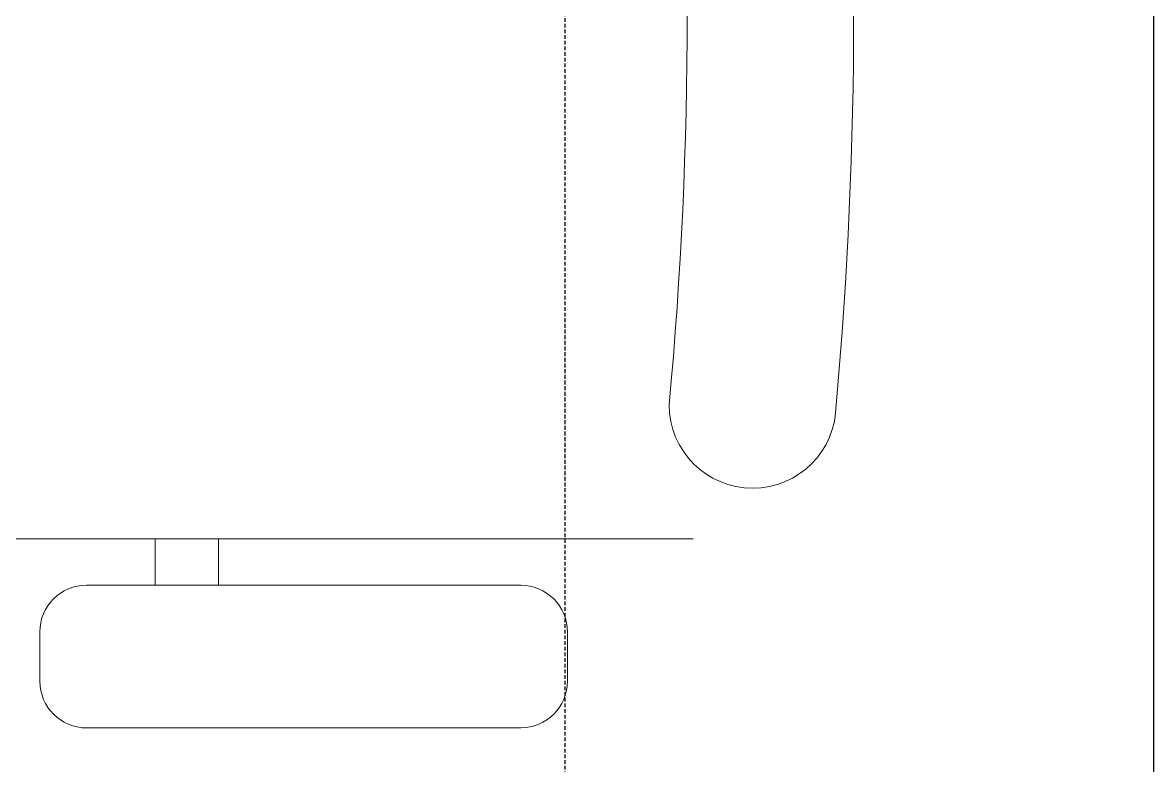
# Model space of a CAD drawing. Extents: x -12260 to 57327, y -29287 to 19916.
# Drawn here: x 23400.5 to 23876, y -12203.4 to -11891.1 of the extents above; entities that cross this region are included whole.
import ezdxf

# ---------------------------------------------------------------- set-up
doc = ezdxf.new("R2010")
doc.units = 0
doc.header["$LTSCALE"] = 0.25
doc.linetypes.add('DASHDOT', pattern=[25.4, 12.7, -6.35, 0, -6.35])
doc.linetypes.add('HIDDEN', pattern=[9.525, 6.35, -3.175])
doc.layers.add('01-First Floor-FUR$0$FALSE CEILING', color=251, linetype='Continuous')
doc.layers.add('01-First Floor-FUR$0$X-WHITE glass', color=255, linetype='Continuous')
for name, color, linetype, lineweight in [('01-First Floor-FUR$0$LOADING', 253, 'Continuous', 5), ('01-First Floor-FUR$0$NEW Wall', 166, 'Continuous', 5), ('E-LITE-CLNG-CNDT', 6, 'DASHDOT', 35), ('E-POWR-FLOR-CNDT', 6, 'HIDDEN', 25)]:
    doc.layers.add(name, color=color, linetype=linetype, lineweight=lineweight)

# ---------------------------------------------------------------- blocks, each defined once
blk = doc.blocks.new('*X119')
at = {"color": 0}
for p, q in [((5, 3), (5, 3)), ((5, 3), (5, 3)), ((5, 3), (5, 3)), ((5, 3), (5, 3)), ((5, 3), (5, 3)), ((5, 3), (5, 3)), ((5, 3), (5, 3)), ((5, 3), (5, 3)), ((5, 3), (5, 3)), ((5, 3), (5, 3)), ((5, 3), (5, 3)), ((5, 3), (5, 3)), ((5, 3), (5, 3)), ((5, 3), (5, 3)), ((5, 3), (5, 3)), ((5, 3), (5, 3)), ((5, 3), (5, 3)), ((5, 3), (5, 3)), ((5, 3), (5, 3)), ((5, 3), (5, 3)), ((5, 3), (5, 3)), ((5, 3), (5, 3)), ((5, 3), (5, 3)), ((5, 3), (5, 3)), ((5, 3), (5, 3)), ((5, 3), (5, 3)), ((5, 3), (5, 3)), ((5, 3), (5, 3)), ((5, 3), (5, 3)), ((5, 3), (5, 3)), ((5, 3), (5, 3)), ((5, 3), (5, 3)), ((5, 3), (5, 3)), ((5, 3), (5, 3)), ((5, 3), (5, 3)), ((5, 3), (5, 3)), ((5, 3), (5, 3)), ((5, 3), (5, 3)), ((5, 3), (5, 3)), ((5, 3), (5, 3)), ((5, 3), (5, 3)), ((5, 3), (5, 3)), ((5, 3), (5, 3)), ((5, 3), (5, 3)), ((5, 3), (5, 3)), ((5, 3), (5, 3)), ((5, 3), (5, 3)), ((5, 3), (5, 3)), ((5, 3), (5, 3)), ((5, 3), (5, 3)), ((5, 3), (5, 3)), ((5, 3), (5, 3)), ((5, 3), (5, 3)), ((5, 3), (5, 3)), ((5, 3), (5, 3)), ((5, 3), (5, 3)), ((5, 3), (5, 3)), ((5, 3), (5, 3)), ((5, 3), (5, 3)), ((5, 3), (5, 3)), ((5, 3), (5, 3)), ((5, 3), (5, 3)), ((5, 3), (5, 3)), ((5, 3), (5, 3)), ((5, 3), (5, 3)), ((5, 3), (5, 3)), ((6, 3), (5, 3)), ((5, 3), (5, 3)), ((6, 3), (5, 3)), ((5, 3), (5, 3)), ((6, 3), (5, 3)), ((5, 3), (5, 3)), ((6, 3), (5, 3)), ((5, 3), (5, 3)), ((5, 3), (5, 3)), ((5, 3), (5, 3)), ((5, 3), (5, 3)), ((5, 3), (5, 3)), ((5, 3), (5, 3)), ((5, 3), (5, 3)), ((5, 3), (5, 3)), ((5, 3), (5, 3)), ((5, 3), (5, 3)), ((5, 3), (5, 3)), ((5, 3), (5, 3)), ((5, 3), (5, 3)), ((5, 3), (5, 3)), ((5, 3), (5, 3)), ((5, 3), (5, 3)), ((5, 3), (5, 3)), ((5, 3), (5, 3)), ((5, 3), (5, 3)), ((5, 3), (5, 3)), ((5, 3), (5, 3)), ((5, 3), (5, 3)), ((5, 3), (5, 3)), ((6, 3), (6, 3)), ((6, 3), (6, 3)), ((6, 3), (6, 3)), ((6, 3), (6, 3)), ((6, 3), (6, 3)), ((6, 3), (6, 3)), ((6, 3), (6, 3)), ((6, 3), (6, 3)), ((6, 3), (6, 3)), ((6, 3), (6, 3)), ((6, 3), (6, 3)), ((6, 3), (6, 3)), ((6, 3), (6, 3)), ((6, 3), (6, 3)), ((6, 3), (6, 3)), ((6, 3), (6, 3)), ((6, 3), (6, 3)), ((6, 3), (6, 3)), ((6, 3), (6, 3)), ((6, 3), (6, 3)), ((6, 3), (6, 3)), ((6, 3), (6, 3)), ((6, 3), (6, 3)), ((6, 3), (6, 3)), ((6, 3), (6, 3)), ((6, 3), (6, 3)), ((6, 3), (6, 3)), ((6, 3), (6, 3)), ((6, 3), (6, 3)), ((6, 3), (6, 3)), ((6, 3), (6, 3)), ((6, 3), (6, 3)), ((6, 3), (6, 3)), ((6, 3), (6, 3)), ((6, 3), (6, 3)), ((6, 3), (6, 3)), ((6, 3), (6, 3)), ((6, 3), (6, 3)), ((6, 3), (6, 3)), ((6, 3), (6, 3)), ((6, 3), (6, 3)), ((6, 3), (6, 3)), ((6, 3), (6, 3)), ((6, 3), (6, 3)), ((6, 3), (6, 3)), ((6, 3), (6, 3)), ((6, 3), (6, 3)), ((6, 3), (6, 3)), ((6, 3), (6, 3)), ((6, 3), (6, 3)), ((6, 3), (6, 3)), ((6, 3), (6, 3)), ((6, 3), (6, 3)), ((6, 3), (6, 3)), ((6, 3), (6, 3)), ((6, 3), (6, 3)), ((6, 3), (6, 3)), ((6, 3), (6, 3)), ((6, 3), (6, 3)), ((6, 3), (6, 3)), ((6, 3), (6, 3)), ((6, 3), (6, 3)), ((6, 3), (6, 3)), ((6, 3), (6, 3)), ((6, 3), (6, 3)), ((6, 3), (6, 3)), ((6, 3), (6, 3)), ((6, 3), (6, 3)), ((6, 3), (6, 3)), ((6, 3), (6, 3)), ((6, 3), (6, 3)), ((6, 3), (6, 3)), ((6, 3), (6, 3)), ((6, 3), (6, 3)), ((6, 3), (6, 3)), ((6, 3), (6, 3)), ((6, 3), (6, 3)), ((6, 3), (6, 3)), ((6, 3), (6, 3)), ((6, 3), (6, 3)), ((6, 3), (6, 3)), ((6, 3), (6, 3)), ((6, 3), (6, 3)), ((6, 3), (6, 3)), ((6, 3), (6, 3)), ((6, 3), (6, 3)), ((6, 3), (6, 3)), ((6, 3), (6, 3)), ((6, 3), (6, 3)), ((6, 3), (6, 3)), ((6, 3), (6, 3)), ((6, 3), (6, 3)), ((6, 3), (6, 3)), ((6, 3), (6, 3)), ((6, 3), (6, 3)), ((6, 3), (6, 3)), ((6, 3), (6, 3)), ((6, 3), (6, 3)), ((6, 3), (6, 3)), ((6, 3), (6, 3)), ((6, 3), (6, 3)), ((6, 3), (6, 3)), ((6, 3), (6, 3)), ((6, 3), (6, 3)), ((6, 3), (6, 3)), ((6, 3), (6, 3)), ((6, 3), (6, 3)), ((6, 3), (6, 3)), ((6, 3), (6, 3)), ((6, 3), (6, 3)), ((6, 3), (6, 3)), ((6, 3), (6, 3)), ((6, 3), (6, 3)), ((6, 3), (6, 3)), ((6, 3), (6, 3)), ((6, 3), (6, 3)), ((6, 3), (6, 3)), ((6, 3), (6, 3)), ((6, 3), (6, 3)), ((6, 3), (6, 3)), ((6, 3), (6, 3)), ((6, 3), (6, 3)), ((6, 3), (6, 3)), ((6, 3), (6, 3)), ((6, 3), (6, 3)), ((6, 3), (6, 3)), ((6, 3), (6, 3)), ((6, 3), (6, 3)), ((6, 3), (6, 3)), ((6, 3), (6, 3)), ((6, 3), (6, 3)), ((6, 3), (6, 3)), ((6, 3), (6, 3)), ((6, 3), (6, 3)), ((6, 3), (6, 3)), ((6, 3), (6, 3)), ((6, 3), (6, 3)), ((6, 3), (6, 3)), ((6, 3), (6, 3)), ((6, 3), (6, 3)), ((6, 3), (6, 3)), ((6, 3), (6, 3)), ((6, 3), (6, 3)), ((6, 3), (6, 3)), ((6, 3), (6, 3)), ((6, 3), (6, 3)), ((6, 3), (6, 3)), ((6, 3), (6, 3)), ((6, 3), (6, 3)), ((6, 3), (6, 3)), ((6, 3), (6, 3)), ((6, 3), (6, 3)), ((6, 3), (6, 3)), ((6, 3), (6, 3)), ((6, 3), (6, 3)), ((6, 3), (6, 3)), ((6, 3), (6, 3)), ((6, 3), (6, 3)), ((6, 3), (6, 3)), ((6, 3), (6, 3)), ((6, 3), (6, 3)), ((6, 3), (6, 3)), ((6, 3), (6, 3)), ((6, 3), (6, 3)), ((6, 3), (6, 3)), ((6, 3), (6, 3)), ((6, 3), (6, 3)), ((6, 3), (6, 3)), ((6, 3), (6, 3)), ((6, 3), (6, 3)), ((6, 3), (6, 3)), ((6, 3), (6, 3)), ((6, 3), (6, 3)), ((6, 3), (6, 3)), ((6, 3), (6, 3)), ((6, 3), (6, 3)), ((6, 3), (6, 3)), ((6, 3), (6, 3)), ((6, 3), (6, 3)), ((6, 3), (6, 3)), ((6, 3), (6, 3)), ((6, 3), (6, 3)), ((6, 3), (6, 3)), ((6, 3), (6, 3)), ((6, 3), (6, 3)), ((6, 3), (6, 3)), ((6, 3), (6, 3)), ((6, 3), (6, 3)), ((6, 3), (6, 3)), ((6, 3), (6, 3)), ((6, 3), (6, 3)), ((6, 3), (6, 3)), ((6, 3), (6, 3)), ((6, 3), (6, 3)), ((6, 3), (6, 3)), ((6, 3), (6, 3)), ((6, 3), (6, 3)), ((6, 3), (6, 3)), ((6, 3), (6, 3)), ((6, 3), (6, 3)), ((6, 3), (6, 3)), ((6, 3), (6, 3)), ((6, 3), (6, 3)), ((6, 3), (6, 3)), ((6, 3), (5, 3)), ((6, 3), (5, 3)), ((6, 3), (5, 3)), ((6, 3), (5, 3)), ((6, 3), (5, 3)), ((6, 3), (6, 3)), ((6, 3), (6, 3)), ((6, 3), (6, 3)), ((6, 3), (6, 3)), ((6, 3), (6, 3)), ((6, 3), (6, 3)), ((6, 3), (6, 3)), ((6, 3), (6, 3)), ((6, 3), (6, 3)), ((6, 3), (6, 3)), ((6, 3), (6, 3)), ((6, 3), (6, 3)), ((6, 3), (6, 3)), ((6, 3), (6, 3)), ((6, 3), (6, 3)), ((6, 3), (6, 3)), ((6, 3), (6, 3)), ((6, 3), (6, 3)), ((6, 3), (6, 3)), ((6, 3), (6, 3)), ((6, 3), (6, 3)), ((6, 3), (6, 3)), ((6, 3), (6, 3)), ((6, 3), (6, 3)), ((6, 3), (6, 3)), ((6, 3), (6, 3)), ((6, 3), (6, 3)), ((6, 3), (6, 3)), ((6, 3), (6, 3)), ((6, 3), (6, 3)), ((6, 3), (6, 3)), ((6, 3), (6, 3)), ((6, 3), (6, 3)), ((6, 3), (6, 3)), ((6, 3), (6, 3)), ((6, 3), (6, 3)), ((6, 3), (6, 3)), ((6, 3), (6, 3)), ((6, 3), (6, 3)), ((6, 3), (6, 3)), ((6, 3), (6, 3)), ((6, 3), (6, 3)), ((6, 3), (6, 3)), ((6, 3), (6, 3)), ((6, 3), (6, 3)), ((6, 3), (6, 3)), ((6, 3), (6, 3)), ((6, 3), (6, 3)), ((6, 3), (6, 3)), ((6, 3), (6, 3)), ((6, 3), (6, 3)), ((6, 3), (6, 3)), ((6, 3), (6, 3)), ((6, 3), (6, 3)), ((6, 3), (6, 3)), ((6, 3), (6, 3)), ((6, 3), (6, 3)), ((6, 3), (6, 3)), ((6, 3), (6, 3)), ((6, 3), (6, 3)), ((6, 3), (6, 3)), ((6, 3), (6, 3)), ((6, 3), (6, 3)), ((6, 3), (6, 3)), ((6, 3), (6, 3)), ((6, 3), (6, 3)), ((6, 3), (6, 3)), ((6, 3), (6, 3)), ((6, 3), (6, 3)), ((6, 3), (6, 3)), ((6, 3), (6, 3)), ((6, 3), (6, 3)), ((6, 3), (6, 3)), ((6, 3), (6, 3)), ((6, 3), (6, 3)), ((6, 3), (6, 3)), ((6, 3), (6, 3)), ((6, 3), (6, 3)), ((6, 3), (6, 3)), ((6, 3), (6, 3)), ((6, 3), (6, 3)), ((6, 3), (6, 3)), ((6, 3), (6, 3)), ((6, 3), (6, 3)), ((6, 3), (6, 3)), ((6, 3), (6, 3)), ((6, 3), (6, 3)), ((6, 3), (6, 3)), ((6, 3), (6, 3)), ((6, 3), (6, 3)), ((6, 3), (6, 3)), ((6, 3), (6, 3)), ((6, 3), (6, 3)), ((6, 3), (6, 3)), ((6, 3), (6, 3)), ((6, 3), (6, 3)), ((6, 3), (6, 3)), ((6, 3), (6, 3)), ((6, 3), (6, 3)), ((6, 3), (6, 3)), ((6, 3), (6, 3)), ((6, 3), (6, 3)), ((6, 3), (6, 3)), ((6, 3), (6, 3)), ((6, 3), (6, 3)), ((6, 3), (6, 3)), ((6, 3), (6, 3)), ((6, 3), (6, 3)), ((6, 3), (6, 3)), ((6, 3), (6, 3)), ((6, 3), (6, 3)), ((6, 3), (6, 3)), ((6, 3), (6, 3)), ((6, 3), (6, 3)), ((6, 3), (6, 3)), ((6, 3), (6, 3)), ((6, 3), (6, 3)), ((6, 3), (6, 3)), ((6, 3), (6, 3)), ((6, 3), (6, 3)), ((6, 3), (6, 3)), ((6, 3), (6, 3)), ((6, 3), (6, 3)), ((6, 3), (6, 3)), ((6, 3), (6, 3)), ((6, 3), (6, 3)), ((6, 3), (6, 3)), ((6, 3), (6, 3)), ((6, 3), (6, 3)), ((6, 3), (6, 3)), ((6, 3), (6, 3)), ((6, 3), (6, 3)), ((6, 3), (6, 3)), ((6, 3), (6, 3)), ((6, 3), (6, 3)), ((6, 3), (6, 3)), ((6, 3), (6, 3)), ((6, 3), (6, 3)), ((6, 3), (6, 3)), ((6, 3), (6, 3)), ((6, 3), (6, 3)), ((6, 3), (6, 3)), ((6, 3), (6, 3)), ((6, 3), (6, 3)), ((6, 3), (6, 3)), ((6, 3), (6, 3)), ((6, 3), (6, 3)), ((6, 3), (6, 3)), ((6, 3), (6, 3)), ((6, 3), (6, 3)), ((6, 3), (6, 3)), ((6, 3), (6, 3)), ((6, 3), (6, 3)), ((6, 3), (6, 3)), ((6, 3), (6, 3)), ((6, 3), (6, 3)), ((6, 3), (6, 3)), ((6, 3), (6, 3)), ((6, 3), (6, 3)), ((6, 3), (6, 3)), ((6, 3), (6, 3)), ((6, 3), (6, 3)), ((6, 3), (6, 3)), ((6, 3), (6, 3)), ((6, 3), (6, 3)), ((6, 3), (6, 3)), ((6, 3), (6, 3)), ((6, 3), (6, 3)), ((6, 3), (6, 3)), ((6, 3), (6, 3)), ((6, 3), (6, 3)), ((6, 3), (6, 3)), ((6, 3), (6, 3)), ((6, 3), (6, 3)), ((6, 3), (6, 3)), ((6, 3), (6, 3)), ((6, 3), (6, 3)), ((6, 3), (6, 3)), ((6, 3), (6, 3)), ((6, 3), (6, 3)), ((6, 3), (6, 3)), ((6, 3), (6, 3)), ((6, 3), (6, 3)), ((6, 3), (6, 3)), ((6, 3), (6, 3)), ((6, 3), (6, 3)), ((6, 3), (6, 3)), ((6, 3), (6, 3)), ((6, 3), (6, 3)), ((6, 3), (6, 3)), ((6, 3), (6, 3)), ((6, 3), (6, 3)), ((6, 3), (6, 3)), ((6, 3), (6, 3)), ((6, 3), (6, 3)), ((6, 3), (6, 3)), ((6, 3), (6, 3)), ((6, 3), (6, 3)), ((6, 3), (6, 3)), ((6, 3), (6, 3)), ((6, 3), (6, 3)), ((6, 3), (6, 3)), ((6, 3), (6, 3)), ((6, 3), (6, 3)), ((6, 3), (6, 3)), ((6, 3), (6, 3)), ((6, 3), (6, 3)), ((6, 3), (6, 3)), ((6, 3), (6, 3)), ((6, 3), (6, 3)), ((6, 3), (6, 3)), ((6, 3), (6, 3)), ((6, 3), (6, 3)), ((6, 3), (6, 3)), ((6, 3), (6, 3)), ((6, 3), (6, 3)), ((6, 3), (6, 3)), ((6, 3), (6, 3)), ((6, 3), (6, 3)), ((6, 3), (6, 3)), ((6, 3), (6, 3)), ((6, 3), (6, 3)), ((6, 3), (6, 3)), ((6, 3), (6, 3)), ((6, 3), (6, 3)), ((6, 3), (6, 3)), ((6, 3), (6, 3)), ((6, 3), (6, 3)), ((6, 3), (6, 3)), ((6, 3), (6, 3)), ((6, 3), (6, 3)), ((6, 3), (6, 3)), ((6, 3), (6, 3)), ((6, 3), (6, 3)), ((6, 3), (6, 3)), ((6, 3), (6, 3)), ((6, 3), (6, 3)), ((6, 3), (6, 3)), ((6, 3), (6, 3)), ((6, 3), (6, 3)), ((6, 3), (6, 3)), ((6, 3), (6, 3)), ((6, 3), (6, 3)), ((6, 3), (6, 3)), ((6, 3), (6, 3)), ((6, 3), (6, 3)), ((6, 3), (6, 3)), ((6, 3), (6, 3)), ((6, 3), (6, 3)), ((6, 3), (6, 3)), ((6, 3), (6, 3)), ((6, 3), (6, 3)), ((6, 3), (6, 3)), ((6, 3), (6, 3)), ((6, 3), (6, 3)), ((6, 3), (6, 3)), ((6, 3), (6, 3)), ((6, 3), (6, 3)), ((6, 3), (6, 3)), ((6, 3), (6, 3)), ((6, 3), (6, 3)), ((6, 3), (6, 3)), ((6, 3), (6, 3)), ((6, 3), (6, 3)), ((6, 3), (6, 3)), ((6, 3), (6, 3)), ((6, 3), (6, 3)), ((6, 3), (6, 3)), ((6, 3), (6, 3)), ((6, 3), (6, 3)), ((6, 3), (6, 3)), ((6, 3), (6, 3)), ((6, 3), (6, 3)), ((6, 3), (6, 3)), ((6, 3), (6, 3)), ((6, 3), (6, 3)), ((6, 3), (6, 3)), ((6, 3), (6, 3)), ((6, 3), (6, 3)), ((6, 3), (6, 3)), ((6, 3), (6, 3)), ((6, 3), (6, 3)), ((6, 3), (6, 3)), ((6, 3), (6, 3)), ((6, 3), (6, 3)), ((6, 3), (6, 3)), ((6, 3), (6, 3)), ((6, 3), (6, 3)), ((6, 3), (6, 3)), ((6, 3), (6, 3)), ((6, 3), (6, 3)), ((6, 3), (6, 3)), ((6, 3), (6, 3)), ((6, 3), (6, 3)), ((6, 3), (6, 3)), ((6, 3), (6, 3)), ((6, 3), (6, 3)), ((6, 3), (6, 3)), ((6, 3), (6, 3)), ((6, 3), (6, 3)), ((6, 3), (6, 3)), ((6, 3), (6, 3)), ((6, 3), (6, 3)), ((6, 3), (6, 3)), ((6, 3), (6, 3)), ((6, 3), (6, 3)), ((6, 3), (6, 3)), ((6, 3), (6, 3)), ((6, 3), (6, 3)), ((6, 3), (6, 3)), ((6, 3), (6, 3)), ((6, 3), (6, 3)), ((6, 3), (6, 3)), ((6, 3), (6, 3)), ((6, 3), (6, 3)), ((6, 3), (6, 3)), ((6, 3), (6, 3))]:
    blk.add_line(p, q, dxfattribs=at)
blk = doc.blocks.new('*X120')
at = {"color": 0}
for p, q in [((13, 1), (13, 1)), ((13, 1), (13, 1)), ((13, 1), (13, 1)), ((13, 1), (13, 1)), ((13, 1), (13, 1)), ((13, 1), (13, 1)), ((13, 1), (13, 1)), ((13, 1), (13, 1)), ((13, 1), (13, 1)), ((13, 1), (13, 1)), ((13, 1), (13, 1)), ((13, 1), (13, 1)), ((13, 1), (13, 1)), ((13, 1), (13, 1)), ((13, 1), (13, 1)), ((13, 1), (14, 1)), ((13, 1), (14, 1)), ((13, 1), (14, 1)), ((13, 1), (13, 1)), ((13, 1), (13, 1)), ((13, 1), (13, 1)), ((13, 1), (13, 1)), ((13, 1), (13, 1)), ((13, 1), (13, 1)), ((13, 1), (13, 1)), ((13, 1), (13, 1)), ((13, 1), (13, 1)), ((13, 1), (13, 1)), ((13, 1), (13, 1)), ((13, 1), (13, 1)), ((13, 1), (13, 1)), ((13, 1), (13, 1)), ((13, 1), (13, 1)), ((13, 1), (13, 1)), ((13, 1), (13, 1)), ((13, 1), (13, 1)), ((13, 1), (13, 1)), ((13, 1), (13, 1)), ((13, 1), (13, 1)), ((13, 1), (13, 1)), ((13, 1), (13, 1)), ((13, 1), (13, 1)), ((13, 1), (13, 1)), ((13, 1), (13, 1)), ((13, 1), (13, 1)), ((13, 1), (13, 1)), ((13, 1), (13, 1)), ((13, 1), (13, 1)), ((13, 1), (13, 1)), ((13, 1), (13, 1)), ((13, 1), (13, 1)), ((13, 1), (13, 1)), ((13, 1), (13, 1)), ((13, 1), (13, 1)), ((13, 1), (13, 1)), ((13, 1), (13, 1)), ((13, 1), (13, 1)), ((13, 1), (13, 1)), ((13, 1), (13, 1)), ((13, 1), (13, 1)), ((13, 1), (13, 1)), ((13, 1), (13, 1)), ((13, 1), (13, 1)), ((13, 1), (13, 1)), ((13, 1), (13, 1)), ((13, 1), (13, 1)), ((13, 1), (13, 1)), ((13, 1), (13, 1)), ((13, 1), (13, 1)), ((13, 1), (13, 1)), ((13, 1), (13, 1)), ((13, 1), (13, 1)), ((13, 1), (13, 1)), ((13, 1), (13, 1)), ((13, 1), (13, 1)), ((13, 1), (13, 1)), ((13, 1), (13, 1)), ((13, 1), (13, 1)), ((13, 1), (13, 1)), ((13, 1), (13, 1)), ((13, 1), (13, 1)), ((13, 1), (13, 1)), ((13, 1), (13, 1)), ((13, 1), (13, 1)), ((13, 1), (13, 1)), ((13, 1), (13, 1)), ((13, 1), (13, 1)), ((13, 1), (13, 1)), ((13, 1), (13, 1)), ((13, 1), (13, 1)), ((13, 1), (13, 1)), ((13, 1), (13, 1)), ((13, 1), (13, 1)), ((13, 1), (13, 1)), ((13, 1), (13, 1)), ((13, 1), (13, 1)), ((13, 1), (13, 1)), ((13, 1), (13, 1)), ((13, 1), (13, 1)), ((13, 1), (13, 1)), ((13, 1), (13, 1)), ((13, 1), (13, 1)), ((13, 1), (13, 1)), ((13, 1), (13, 1)), ((13, 1), (13, 1)), ((13, 1), (13, 1)), ((13, 1), (13, 1)), ((13, 1), (13, 1)), ((13, 1), (13, 1)), ((13, 1), (13, 1)), ((13, 1), (13, 1)), ((13, 1), (13, 1)), ((13, 1), (13, 1)), ((13, 1), (13, 1)), ((13, 1), (13, 1)), ((13, 1), (13, 1)), ((13, 1), (13, 1)), ((13, 1), (13, 1)), ((13, 1), (13, 1)), ((13, 1), (13, 1)), ((13, 1), (13, 1)), ((13, 1), (13, 1)), ((13, 1), (13, 1)), ((13, 1), (14, 1)), ((13, 0), (13, 0)), ((13, 0), (13, 0)), ((13, 0), (13, 0)), ((13, 0), (13, 0)), ((13, 0), (13, 0)), ((13, 0), (13, 0)), ((13, 0), (13, 0)), ((13, 0), (13, 0)), ((13, 0), (13, 0)), ((13, 0), (13, 0)), ((13, 0), (13, 0)), ((13, 0), (13, 0)), ((13, 0), (13, 0)), ((13, 0), (13, 0)), ((13, 0), (13, 0)), ((13, 0), (13, 0)), ((13, 0), (13, 0)), ((13, 0), (13, 0)), ((13, 0), (13, 0)), ((13, 0), (13, 0)), ((13, 0), (13, 0)), ((13, 0), (13, 0)), ((13, 0), (13, 0)), ((13, 0), (13, 0)), ((13, 0), (13, 0)), ((13, 0), (13, 0)), ((13, 0), (13, 0)), ((13, 0), (13, 0)), ((13, 0), (13, 0)), ((13, 0), (13, 0)), ((13, 0), (13, 0)), ((13, 0), (13, 0)), ((13, 0), (13, 0)), ((13, 0), (13, 0)), ((13, 0), (13, 0)), ((13, 0), (13, 0)), ((13, 0), (13, 0)), ((13, 0), (13, 0)), ((13, 0), (13, 0)), ((13, 0), (13, 0)), ((13, 0), (13, 0)), ((13, 0), (13, 0)), ((13, 0), (13, 0)), ((13, 0), (13, 0)), ((13, 0), (13, 0)), ((13, 0), (13, 0)), ((13, 0), (13, 0)), ((13, 0), (13, 0)), ((13, 0), (14, 0)), ((13, 0), (14, 0)), ((13, 0), (13, 0)), ((13, 0), (14, 0)), ((14, 1), (14, 1)), ((14, 1), (14, 1)), ((14, 1), (14, 1)), ((14, 1), (14, 1)), ((14, 1), (14, 1)), ((14, 1), (14, 1)), ((14, 1), (14, 1)), ((14, 1), (14, 1)), ((14, 1), (14, 1)), ((14, 1), (14, 1)), ((14, 1), (14, 1)), ((14, 1), (14, 1)), ((14, 1), (14, 1)), ((14, 1), (14, 1)), ((14, 1), (14, 1)), ((14, 1), (14, 1)), ((14, 1), (14, 1)), ((14, 1), (14, 1)), ((14, 1), (14, 1)), ((14, 1), (14, 1)), ((14, 1), (14, 1)), ((14, 1), (14, 1)), ((14, 1), (14, 1)), ((14, 1), (14, 1)), ((14, 1), (14, 1)), ((14, 1), (14, 1)), ((14, 1), (14, 1)), ((14, 1), (14, 1)), ((14, 1), (14, 1)), ((14, 1), (14, 1)), ((14, 1), (14, 1)), ((14, 1), (14, 1)), ((14, 1), (14, 1)), ((14, 1), (14, 1)), ((14, 1), (14, 1)), ((14, 1), (14, 1)), ((14, 1), (14, 1)), ((14, 1), (14, 1)), ((14, 1), (14, 1)), ((14, 1), (14, 1)), ((14, 1), (14, 1)), ((14, 1), (14, 1)), ((14, 1), (14, 1)), ((14, 1), (14, 1)), ((14, 1), (14, 1)), ((14, 1), (14, 1)), ((14, 1), (14, 1)), ((14, 1), (14, 1)), ((14, 1), (14, 1)), ((14, 1), (14, 1)), ((14, 1), (14, 1)), ((14, 1), (14, 1)), ((14, 1), (14, 1)), ((14, 1), (14, 1)), ((14, 1), (14, 1)), ((14, 1), (14, 1)), ((14, 1), (14, 1)), ((14, 1), (14, 1)), ((14, 1), (14, 1)), ((14, 1), (14, 1)), ((14, 1), (14, 1)), ((14, 1), (14, 1)), ((14, 1), (14, 1)), ((14, 1), (14, 1)), ((14, 1), (14, 1)), ((14, 1), (14, 1)), ((14, 1), (14, 1)), ((14, 1), (14, 1)), ((14, 1), (14, 1)), ((14, 1), (14, 1)), ((14, 1), (14, 1)), ((14, 1), (14, 1)), ((14, 1), (14, 1)), ((14, 1), (14, 1)), ((14, 1), (14, 1)), ((14, 1), (14, 1)), ((14, 1), (14, 1)), ((14, 1), (14, 1)), ((14, 1), (14, 1)), ((14, 1), (14, 1)), ((14, 1), (14, 1)), ((14, 1), (14, 1)), ((14, 1), (14, 1)), ((14, 1), (14, 1)), ((14, 1), (14, 1)), ((14, 1), (14, 1)), ((14, 1), (14, 1)), ((14, 1), (14, 1)), ((14, 1), (14, 1)), ((14, 1), (14, 1)), ((14, 1), (14, 1)), ((14, 1), (14, 1)), ((14, 1), (14, 1)), ((14, 1), (14, 1)), ((14, 0), (14, 0)), ((14, 0), (14, 0)), ((14, 0), (14, 0)), ((14, 0), (14, 0)), ((14, 0), (14, 0)), ((14, 0), (14, 0)), ((14, 0), (14, 0)), ((14, 0), (14, 0)), ((14, 0), (14, 0)), ((14, 0), (14, 0)), ((14, 0), (14, 0)), ((14, 0), (14, 0)), ((14, 0), (14, 0)), ((14, 0), (14, 0)), ((14, 0), (14, 0)), ((14, 0), (14, 0)), ((14, 0), (14, 0)), ((14, 0), (14, 0)), ((14, 0), (14, 0)), ((14, 0), (14, 0)), ((14, 0), (14, 0)), ((14, 0), (14, 0)), ((14, 0), (14, 0)), ((14, 0), (14, 0)), ((14, 0), (14, 0)), ((14, 0), (14, 0)), ((14, 0), (14, 0)), ((14, 0), (14, 0)), ((14, 0), (14, 0)), ((14, 0), (14, 0)), ((14, 0), (14, 0)), ((14, 0), (14, 0)), ((14, 0), (14, 0)), ((14, 0), (14, 0)), ((14, 0), (14, 0)), ((14, 0), (14, 0)), ((14, 0), (14, 0)), ((14, 0), (14, 0)), ((14, 0), (14, 0)), ((14, 0), (14, 0)), ((14, 0), (14, 0)), ((14, 0), (14, 0)), ((14, 0), (14, 0)), ((14, 0), (14, 0)), ((14, 0), (14, 0)), ((14, 0), (14, 0)), ((14, 0), (14, 0)), ((14, 0), (14, 0)), ((13, 0), (13, 0)), ((13, 0), (14, 0)), ((13, 0), (13, 0)), ((13, 0), (14, 0)), ((13, 0), (13, 0)), ((13, 0), (14, 0)), ((13, 0), (13, 0)), ((13, 0), (13, 0)), ((13, 0), (13, 0)), ((13, 0), (13, 0)), ((13, 0), (14, 0)), ((13, 0), (13, 0)), ((13, 0), (14, 0)), ((13, 0), (13, 0)), ((13, 0), (14, 0)), ((13, 0), (13, 0)), ((13, 0), (14, 0)), ((13, 0), (13, 0)), ((13, 0), (14, 0)), ((13, 0), (13, 0)), ((13, 0), (14, 0)), ((13, 0), (13, 0)), ((13, 0), (14, 0)), ((13, 0), (13, 0)), ((13, 0), (13, 0)), ((13, 0), (13, 0)), ((13, 0), (14, 0)), ((13, 0), (13, 0)), ((13, 0), (14, 0)), ((13, 0), (13, 0)), ((13, 0), (14, 0)), ((13, 0), (13, 0)), ((13, 0), (14, 0)), ((13, 0), (13, 0)), ((13, 0), (13, 0)), ((13, 0), (13, 0)), ((13, 0), (13, 0)), ((13, 0), (13, 0)), ((13, 0), (13, 0)), ((13, 0), (13, 0)), ((13, 0), (13, 0)), ((13, 0), (13, 0)), ((13, 0), (13, 0)), ((13, 0), (13, 0)), ((13, 0), (13, 0)), ((13, 0), (13, 0)), ((13, 0), (13, 0)), ((13, 0), (13, 0)), ((13, 0), (13, 0)), ((13, 0), (13, 0)), ((13, 0), (13, 0)), ((13, 0), (13, 0)), ((13, 0), (13, 0)), ((13, 0), (13, 0)), ((13, 0), (13, 0)), ((13, 0), (13, 0)), ((13, 0), (13, 0)), ((13, 0), (13, 0)), ((13, 0), (13, 0)), ((13, 0), (13, 0)), ((13, 0), (13, 0)), ((13, 0), (13, 0)), ((13, 0), (13, 0)), ((13, 0), (13, 0)), ((13, -1), (13, -1)), ((13, -1), (13, -1)), ((13, -1), (13, -1)), ((13, -1), (13, -1)), ((13, -1), (13, -1)), ((13, -1), (14, -1)), ((13, -1), (13, -1)), ((14, 0), (14, 0)), ((14, 0), (14, 0)), ((14, 0), (14, 0)), ((14, 0), (14, 0)), ((14, 0), (14, 0)), ((14, 0), (14, 0)), ((14, 0), (14, 0)), ((14, 0), (14, 0)), ((14, 0), (14, 0)), ((14, 0), (14, 0)), ((14, 0), (14, 0)), ((14, 0), (14, 0)), ((14, 0), (14, 0)), ((14, 0), (14, 0)), ((14, 0), (14, 0)), ((13, 0), (14, 0)), ((14, 0), (14, 0)), ((14, 0), (14, 0)), ((14, 0), (14, 0)), ((14, 0), (14, 0)), ((14, 0), (14, 0)), ((14, 0), (14, 0)), ((14, 0), (14, 0)), ((14, 0), (14, 0)), ((14, 0), (14, 0)), ((14, 0), (14, 0)), ((14, 0), (14, 0)), ((14, 0), (14, 0)), ((14, 0), (14, 0)), ((14, 0), (14, 0)), ((14, 0), (14, 0)), ((14, 0), (14, 0)), ((14, 0), (14, 0)), ((14, 0), (14, 0)), ((14, 0), (14, 0)), ((14, 0), (14, 0)), ((14, 0), (14, 0)), ((14, 0), (14, 0)), ((14, 0), (14, 0)), ((14, 0), (14, 0)), ((14, 0), (14, 0)), ((14, 0), (14, 0)), ((14, 0), (14, 0)), ((14, 0), (14, 0)), ((14, 0), (14, 0)), ((14, 0), (14, 0)), ((14, 0), (14, 0)), ((14, 0), (14, 0)), ((14, 0), (14, 0)), ((14, 0), (14, 0)), ((14, -1), (14, -1)), ((14, -1), (14, -1)), ((14, -1), (14, -1)), ((14, -1), (14, -1)), ((14, -1), (14, -1))]:
    blk.add_line(p, q, dxfattribs=at)
blk = doc.blocks.new('01-First Floor-FUR$0$GF21018-P')
at = {"color": 0}
for p, q in [((0.22049, 0.47563), (0.22049, 0.0675)), ((0.25963, 0.34221), (0.2804, 0.34221)), ((0.24001, 0.32259), (0.24001, 0.14)), ((0.30001, 0.32259), (0.30001, 0.14)), ((0.22049, 0.29372), (0.24001, 0.29372)), ((0.22049, 0.26708), (0.24001, 0.26708)), ((0.25963, 0.12039), (0.2804, 0.12039))]:
    blk.add_line(p, q, dxfattribs=at)
for points in [[(0.24001, 0.29372), (0.24001, 0.29372), (0.24001, 0.29372), (0.24001, 0.29372), (0.24001, 0.29372), (0.24001, 0.29372), (0.24001, 0.29372), (0.24001, 0.29372), (0.24001, 0.29372), (0.24001, 0.29372), (0.24001, 0.29372), (0.24001, 0.29372), (0.24001, 0.29372), (0.24001, 0.29372), (0.24001, 0.29372), (0.24001, 0.29372), (0.24001, 0.29372), (0.24001, 0.29372), (0.24001, 0.29372), (0.24001, 0.29372), (0.24001, 0.29372), (0.24001, 0.29372), (0.24001, 0.29372), (0.24001, 0.29372), (0.24001, 0.29372), (0.24001, 0.29372), (0.24001, 0.29372), (0.24001, 0.29372), (0.24001, 0.29372), (0.24001, 0.29372), (0.24001, 0.29372), (0.24001, 0.29372), (0.24001, 0.29372), (0.24001, 0.29372), (0.24001, 0.29372), (0.24001, 0.29372), (0.24001, 0.29372), (0.24001, 0.29372), (0.24001, 0.29372), (0.24001, 0.29372), (0.24001, 0.29372), (0.24001, 0.29372), (0.24001, 0.29372), (0.24001, 0.29372), (0.24001, 0.29372), (0.24001, 0.29372), (0.24001, 0.29372), (0.24001, 0.29372), (0.24001, 0.29372), (0.24001, 0.29372), (0.24001, 0.29372), (0.24001, 0.29372), (0.24001, 0.29372), (0.24001, 0.29372), (0.24001, 0.29372), (0.24001, 0.29372), (0.24001, 0.29372), (0.24001, 0.29372), (0.24001, 0.29372), (0.24001, 0.29372), (0.24001, 0.29372), (0.24001, 0.29372), (0.24001, 0.29372), (0.24001, 0.29372), (0.24001, 0.29372), (0.24001, 0.29372), (0.24001, 0.29372), (0.24001, 0.29372), (0.24001, 0.29372), (0.24001, 0.29372), (0.24001, 0.29372), (0.24001, 0.29372), (0.24001, 0.29372), (0.24001, 0.29372), (0.24001, 0.29372), (0.24001, 0.29372), (0.24001, 0.29372), (0.24001, 0.29372), (0.24001, 0.29372), (0.24001, 0.29372), (0.24001, 0.29372), (0.24001, 0.29372), (0.24001, 0.29372), (0.24001, 0.29372), (0.24001, 0.29372), (0.24001, 0.29372), (0.24001, 0.29372), (0.24001, 0.29372), (0.24001, 0.29372), (0.24001, 0.29372), (0.24001, 0.29372), (0.24001, 0.29372), (0.24001, 0.29372), (0.24001, 0.29372), (0.24001, 0.29372), (0.24001, 0.29372), (0.24001, 0.29372), (0.24001, 0.29372), (0.24001, 0.29372), (0.24001, 0.29372), (0.24001, 0.29372), (0.24001, 0.29372), (0.24001, 0.29372), (0.24001, 0.29372), (0.24001, 0.29372), (0.24001, 0.29372), (0.24001, 0.29372), (0.24001, 0.29372), (0.24001, 0.29372), (0.24001, 0.29372), (0.24001, 0.29372), (0.24001, 0.29372), (0.24001, 0.29372), (0.24001, 0.29372), (0.24001, 0.29372), (0.24001, 0.29372), (0.24001, 0.29372), (0.24001, 0.29372), (0.24001, 0.29372), (0.24001, 0.29372), (0.24001, 0.29372), (0.24001, 0.29372), (0.24001, 0.29372), (0.24001, 0.29372), (0.24001, 0.29372), (0.24001, 0.29372), (0.24001, 0.29372), (0.24001, 0.29372), (0.24001, 0.29372), (0.24001, 0.29372), (0.24001, 0.29372), (0.24001, 0.29372), (0.24001, 0.29372), (0.24001, 0.29372), (0.24001, 0.29372), (0.24001, 0.29372), (0.24001, 0.29372), (0.24001, 0.29372), (0.24001, 0.29372), (0.24001, 0.29372), (0.24001, 0.29372), (0.24001, 0.29372), (0.24001, 0.29372), (0.24001, 0.29372), (0.24001, 0.29372), (0.24001, 0.29372), (0.24001, 0.29372), (0.24001, 0.29372), (0.24001, 0.29372), (0.24001, 0.29372), (0.24001, 0.29372), (0.24001, 0.29372), (0.24001, 0.29372), (0.24001, 0.29372), (0.24001, 0.29372), (0.24001, 0.29372), (0.24001, 0.29372), (0.24001, 0.29372), (0.24001, 0.29372), (0.24001, 0.29372), (0.24001, 0.29372), (0.24001, 0.29372), (0.24001, 0.29372), (0.24001, 0.29372), (0.24001, 0.29372), (0.24001, 0.29372), (0.24001, 0.29372), (0.24001, 0.29372), (0.24001, 0.29372), (0.24001, 0.29372), (0.24001, 0.29372), (0.24001, 0.29372), (0.24001, 0.29372), (0.24001, 0.29372), (0.24001, 0.29372), (0.24001, 0.29372), (0.24001, 0.29372), (0.24001, 0.29372), (0.24001, 0.29372), (0.24001, 0.29372), (0.24001, 0.29372), (0.24001, 0.29372), (0.24001, 0.29372), (0.24001, 0.29372), (0.24001, 0.29372), (0.24001, 0.29372), (0.24001, 0.29372), (0.24001, 0.29372), (0.24001, 0.29372), (0.24001, 0.29372), (0.24001, 0.29372), (0.24001, 0.29372), (0.24001, 0.29372), (0.24001, 0.29372), (0.24001, 0.29372), (0.24001, 0.29372), (0.24001, 0.29372), (0.24001, 0.29372), (0.24001, 0.29372), (0.24001, 0.29372), (0.24001, 0.29372), (0.24001, 0.29372), (0.24001, 0.29372), (0.24001, 0.29372), (0.24001, 0.29372), (0.24001, 0.29372), (0.24001, 0.29372), (0.24001, 0.29372), (0.24001, 0.29372), (0.24001, 0.29372), (0.24001, 0.29372), (0.24001, 0.29372), (0.24001, 0.29372), (0.24001, 0.29372), (0.24001, 0.29372), (0.24001, 0.29372), (0.24001, 0.29372), (0.24001, 0.29372), (0.24001, 0.29372), (0.24001, 0.29372), (0.24001, 0.29372), (0.24001, 0.29372), (0.24001, 0.29372), (0.24001, 0.29372), (0.24001, 0.29372), (0.24001, 0.29372), (0.24001, 0.29372), (0.24001, 0.29372), (0.24001, 0.29372), (0.24001, 0.29372), (0.24001, 0.29372), (0.24001, 0.29372), (0.24001, 0.29372), (0.24001, 0.29372), (0.24001, 0.29372), (0.24001, 0.29372), (0.24001, 0.29372), (0.24001, 0.29372), (0.24001, 0.29372), (0.24001, 0.29372), (0.24001, 0.29372), (0.24001, 0.29372), (0.24001, 0.29372), (0.24001, 0.29372), (0.24001, 0.29372), (0.24001, 0.29372), (0.24001, 0.29372), (0.24001, 0.29372), (0.24001, 0.29372), (0.24001, 0.29372), (0.24001, 0.29372), (0.24001, 0.29372), (0.24001, 0.29372), (0.24001, 0.29372), (0.24001, 0.29372), (0.24001, 0.29372), (0.24001, 0.29372), (0.24001, 0.29372), (0.24001, 0.29372), (0.24001, 0.29372), (0.24001, 0.29372), (0.24001, 0.29372), (0.24001, 0.29372), (0.24001, 0.29372), (0.24001, 0.29372), (0.24001, 0.29372), (0.24001, 0.29372), (0.24001, 0.29372), (0.24001, 0.29372), (0.24001, 0.29372), (0.24001, 0.29372), (0.24001, 0.29372), (0.24001, 0.29372), (0.24001, 0.29372), (0.24001, 0.29372), (0.24001, 0.29372), (0.24001, 0.29372)], [(0.24001, 0.29372), (0.24001, 0.29372), (0.24001, 0.29372), (0.24001, 0.29372), (0.24001, 0.29372), (0.24001, 0.29372), (0.24001, 0.29372), (0.24001, 0.29372), (0.24001, 0.29372), (0.24001, 0.29372), (0.24001, 0.29372), (0.24001, 0.29372), (0.24001, 0.29372), (0.24001, 0.29372), (0.24001, 0.29372), (0.24001, 0.29372), (0.24001, 0.29372), (0.24001, 0.29372), (0.24001, 0.29372), (0.24001, 0.29372), (0.24001, 0.29372), (0.24001, 0.29372), (0.24001, 0.29372), (0.24001, 0.29372), (0.24001, 0.29372), (0.24001, 0.29372), (0.24001, 0.29372), (0.24001, 0.29372), (0.24001, 0.29372), (0.24001, 0.29372), (0.24001, 0.29372), (0.24001, 0.29372), (0.24001, 0.29372), (0.24001, 0.29372), (0.24001, 0.29372), (0.24001, 0.29372), (0.24001, 0.29372), (0.24001, 0.29372), (0.24001, 0.29372), (0.24001, 0.29372), (0.24001, 0.29372), (0.24001, 0.29372), (0.24001, 0.29372), (0.24001, 0.29372), (0.24001, 0.29372), (0.24001, 0.29372), (0.24001, 0.29372), (0.24001, 0.29372), (0.24001, 0.29372), (0.24001, 0.29372), (0.24001, 0.29372), (0.24001, 0.29372), (0.24001, 0.29372), (0.24001, 0.29372), (0.24001, 0.29372), (0.24001, 0.29372), (0.24001, 0.29372), (0.24001, 0.29372), (0.24001, 0.29372), (0.24001, 0.29372), (0.24001, 0.29372), (0.24001, 0.29372), (0.24001, 0.29372), (0.24001, 0.29372), (0.24001, 0.29372), (0.24001, 0.29372), (0.24001, 0.29372), (0.24001, 0.29372), (0.24001, 0.29372), (0.24001, 0.29372), (0.24001, 0.29372), (0.24001, 0.29372), (0.24001, 0.29372), (0.24001, 0.29372), (0.24001, 0.29372), (0.24001, 0.29372), (0.24001, 0.29372), (0.24001, 0.29372), (0.24001, 0.29372), (0.24001, 0.29372), (0.24001, 0.29372), (0.24001, 0.29372), (0.24001, 0.29372), (0.24001, 0.29372), (0.24001, 0.29372), (0.24001, 0.29372), (0.24001, 0.29372), (0.24001, 0.29372), (0.24001, 0.29372), (0.24001, 0.29372), (0.24001, 0.29372), (0.24001, 0.29372), (0.24001, 0.29372), (0.24001, 0.29372), (0.24001, 0.29372), (0.24001, 0.29372), (0.24001, 0.29372), (0.24001, 0.29372), (0.24001, 0.29372), (0.24001, 0.29372), (0.24001, 0.29372), (0.24001, 0.29372), (0.24001, 0.29372), (0.24001, 0.29372), (0.24001, 0.29372), (0.24001, 0.29372), (0.24001, 0.29372), (0.24001, 0.29372), (0.24001, 0.29372), (0.24001, 0.29372), (0.24001, 0.29372), (0.24001, 0.29372), (0.24001, 0.29372), (0.24001, 0.29372), (0.24001, 0.29372), (0.24001, 0.29372), (0.24001, 0.29372), (0.24001, 0.29372), (0.24001, 0.29372), (0.24001, 0.29372), (0.24001, 0.29372), (0.24001, 0.29372), (0.24001, 0.29372), (0.24001, 0.29372), (0.24001, 0.29372), (0.24001, 0.29372), (0.24001, 0.29372), (0.24001, 0.29372), (0.24001, 0.29372), (0.24001, 0.29372), (0.24001, 0.29372), (0.24001, 0.29372), (0.24001, 0.29372), (0.24001, 0.29372), (0.24001, 0.29372), (0.24001, 0.29372), (0.24001, 0.29372), (0.24001, 0.29372), (0.24001, 0.29372), (0.24001, 0.29372), (0.24001, 0.29372), (0.24001, 0.29372), (0.24001, 0.29372), (0.24001, 0.29372), (0.24001, 0.29372), (0.24001, 0.29372), (0.24001, 0.29372), (0.24001, 0.29372), (0.24001, 0.29372), (0.24001, 0.29372), (0.24001, 0.29372), (0.24001, 0.29372), (0.24001, 0.29372), (0.24001, 0.29372), (0.24001, 0.29372), (0.24001, 0.29372), (0.24001, 0.29372), (0.24001, 0.29372), (0.24001, 0.29372), (0.24001, 0.29372), (0.24001, 0.29372), (0.24001, 0.29372), (0.24001, 0.29372), (0.24001, 0.29372), (0.24001, 0.29372), (0.24001, 0.29372), (0.24001, 0.29372), (0.24001, 0.29372), (0.24001, 0.29372), (0.24001, 0.29372), (0.24001, 0.29372), (0.24001, 0.29372), (0.24001, 0.29372), (0.24001, 0.29372), (0.24001, 0.29372), (0.24001, 0.29372), (0.24001, 0.29372), (0.24001, 0.29372), (0.24001, 0.29372), (0.24001, 0.29372), (0.24001, 0.29372), (0.24001, 0.29372), (0.24001, 0.29372), (0.24001, 0.29372), (0.24001, 0.29372), (0.24001, 0.29372), (0.24001, 0.29372), (0.24001, 0.29372), (0.24001, 0.29372), (0.24001, 0.29372), (0.24001, 0.29372), (0.24001, 0.29372), (0.24001, 0.29372), (0.24001, 0.29372), (0.24001, 0.29372), (0.24001, 0.29372), (0.24001, 0.29372), (0.24001, 0.29372), (0.24001, 0.29372), (0.24001, 0.29372), (0.24001, 0.29372), (0.24001, 0.29372), (0.24001, 0.29372), (0.24001, 0.29372), (0.24001, 0.29372), (0.24001, 0.29372), (0.24001, 0.29372), (0.24001, 0.29372), (0.24001, 0.29372), (0.24001, 0.29372), (0.24001, 0.29372), (0.24001, 0.29372), (0.24001, 0.29372), (0.24001, 0.29372), (0.24001, 0.29372), (0.24001, 0.29372), (0.24001, 0.29372), (0.24001, 0.29372), (0.24001, 0.29372)], [(0.24001, 0.29372), (0.24001, 0.29372), (0.24001, 0.29372), (0.24001, 0.29372), (0.24001, 0.29372), (0.24001, 0.29372), (0.24001, 0.29372), (0.24001, 0.29372), (0.24001, 0.29372), (0.24001, 0.29372), (0.24001, 0.29372), (0.24001, 0.29372), (0.24001, 0.29372), (0.24001, 0.29372), (0.24001, 0.29372), (0.24001, 0.29372), (0.24001, 0.29372), (0.24001, 0.29372), (0.24001, 0.29372), (0.24001, 0.29372), (0.24001, 0.29372), (0.24001, 0.29372), (0.24001, 0.29372), (0.24001, 0.29372), (0.24001, 0.29372), (0.24001, 0.29372), (0.24001, 0.29372), (0.24001, 0.29372), (0.24001, 0.29372), (0.24001, 0.29372), (0.24001, 0.29372), (0.24001, 0.29372), (0.24001, 0.29372), (0.24001, 0.29372), (0.24001, 0.29372), (0.24001, 0.29372), (0.24001, 0.29372), (0.24001, 0.29372), (0.24001, 0.29372), (0.24001, 0.29372), (0.24001, 0.29372), (0.24001, 0.29372), (0.24001, 0.29372), (0.24001, 0.29372), (0.24001, 0.29372), (0.24001, 0.29372), (0.24001, 0.29372), (0.24001, 0.29372), (0.24001, 0.29372), (0.24001, 0.29372), (0.24001, 0.29372), (0.24001, 0.29372), (0.24001, 0.29372), (0.24001, 0.29372), (0.24001, 0.29372), (0.24001, 0.29372), (0.24001, 0.29372), (0.24001, 0.29372), (0.24001, 0.29372), (0.24001, 0.29372), (0.24001, 0.29372), (0.24001, 0.29372), (0.24001, 0.29372), (0.24001, 0.29372), (0.24001, 0.29372), (0.24001, 0.29372), (0.24001, 0.29372), (0.24001, 0.29372), (0.24001, 0.29372), (0.24001, 0.29372), (0.24001, 0.29372), (0.24001, 0.29372), (0.24001, 0.29372), (0.24001, 0.29372), (0.24001, 0.29372), (0.24001, 0.29372), (0.24001, 0.29372), (0.24001, 0.29372), (0.24001, 0.29372), (0.24001, 0.29372), (0.24001, 0.29372), (0.24001, 0.29372), (0.24001, 0.29372), (0.24001, 0.29372), (0.24001, 0.29372), (0.24001, 0.29372), (0.24001, 0.29372), (0.24001, 0.29372), (0.24001, 0.29372), (0.24001, 0.29372), (0.24001, 0.29372), (0.24001, 0.29372), (0.24001, 0.29372), (0.24001, 0.29372), (0.24001, 0.29372), (0.24001, 0.29372), (0.24001, 0.29372), (0.24001, 0.29372), (0.24001, 0.29372), (0.24001, 0.29372), (0.24001, 0.29372), (0.24001, 0.29372), (0.24001, 0.29372), (0.24001, 0.29372), (0.24001, 0.29372), (0.24001, 0.29372), (0.24001, 0.29372), (0.24001, 0.29372), (0.24001, 0.29372), (0.24001, 0.29372), (0.24001, 0.29372), (0.24001, 0.29372), (0.24001, 0.29372), (0.24001, 0.29372), (0.24001, 0.29372), (0.24001, 0.29372), (0.24001, 0.29372), (0.24001, 0.29372), (0.24001, 0.29372), (0.24001, 0.29372), (0.24001, 0.29372), (0.24001, 0.29372), (0.24001, 0.29372), (0.24001, 0.29372), (0.24001, 0.29372), (0.24001, 0.29372), (0.24001, 0.29372), (0.24001, 0.29372), (0.24001, 0.29372), (0.24001, 0.29372), (0.24001, 0.29372), (0.24001, 0.29372), (0.24001, 0.29372), (0.24001, 0.29372), (0.24001, 0.29372), (0.24001, 0.29372), (0.24001, 0.29372), (0.24001, 0.29372), (0.24001, 0.29372), (0.24001, 0.29372), (0.24001, 0.29372), (0.24001, 0.29372), (0.24001, 0.29372), (0.24001, 0.29372), (0.24001, 0.29372), (0.24001, 0.29372), (0.24001, 0.29372), (0.24001, 0.29372), (0.24001, 0.29372), (0.24001, 0.29372), (0.24001, 0.29372), (0.24001, 0.29372), (0.24001, 0.29372), (0.24001, 0.29372), (0.24001, 0.29372), (0.24001, 0.29372), (0.24001, 0.29372), (0.24001, 0.29372), (0.24001, 0.29372), (0.24001, 0.29372), (0.24001, 0.29372), (0.24001, 0.29372), (0.24001, 0.29372), (0.24001, 0.29372), (0.24001, 0.29372), (0.24001, 0.29372), (0.24001, 0.29372), (0.24001, 0.29372), (0.24001, 0.29372), (0.24001, 0.29372), (0.24001, 0.29372), (0.24001, 0.29372), (0.24001, 0.29372), (0.24001, 0.29372), (0.24001, 0.29372), (0.24001, 0.29372), (0.24001, 0.29372), (0.24001, 0.29372), (0.24001, 0.29372), (0.24001, 0.29372), (0.24001, 0.29372), (0.24001, 0.29372), (0.24001, 0.29372), (0.24001, 0.29372), (0.24001, 0.29372), (0.24001, 0.29372), (0.24001, 0.29372), (0.24001, 0.29372), (0.24001, 0.29372), (0.24001, 0.29372), (0.24001, 0.29372), (0.24001, 0.29372), (0.24001, 0.29372), (0.24001, 0.29372), (0.24001, 0.29372), (0.24001, 0.29372), (0.24001, 0.29372), (0.24001, 0.29372), (0.24001, 0.29372), (0.24001, 0.29372), (0.24001, 0.29372), (0.24001, 0.29372), (0.24001, 0.29372), (0.24001, 0.29372), (0.24001, 0.29372), (0.24001, 0.29372), (0.24001, 0.29372), (0.24001, 0.29372), (0.24001, 0.29372), (0.24001, 0.29372), (0.24001, 0.29372), (0.24001, 0.29372), (0.24001, 0.29372), (0.24001, 0.29372)]]:
    blk.add_lwpolyline(points, close=True, dxfattribs=at)
for centre, radius, start, end in [((0.25963, 0.32259), 0.01962, 90, 180), ((0.2804, 0.32259), 0.01962, 0, 90), ((0.25963, 0.14), 0.01962, 180, 270), ((0.2804, 0.14), 0.01962, 270, 0), ((0, 1.84674), 1.77674, 264.69456, 275.30527), ((0.16409, 0.0425), 0.03511, 270, 90), ((0, 1.83136), 1.83136, 264.85322, 275.14698)]:
    blk.add_arc(centre, radius, start, end, dxfattribs=at)
at = {"layer": '01-First Floor-FUR$0$NEW Wall', "color": 0, "linetype": 'Continuous'}
for points in [[(0.24001, 0.29372), (0.24001, 0.29372), (0.24001, 0.29372), (0.24001, 0.29372), (0.24001, 0.29372), (0.24001, 0.29372), (0.24001, 0.29372), (0.24001, 0.29372)], [(0.24001, 0.29372), (0.24001, 0.29372), (0.24001, 0.29372), (0.24001, 0.29372), (0.24001, 0.29372), (0.24001, 0.29372), (0.24001, 0.29372)], [(0.24001, 0.29372), (0.24001, 0.29372), (0.24001, 0.29372), (0.24001, 0.29372), (0.24001, 0.29372), (0.24001, 0.29372), (0.24001, 0.29372), (0.24001, 0.29372), (0.24001, 0.29372)], [(0.24001, 0.29372), (0.24001, 0.29372), (0.24001, 0.29372), (0.24001, 0.29372), (0.24001, 0.29372), (0.24001, 0.29372), (0.24001, 0.29372), (0.24001, 0.29372), (0.24001, 0.29372), (0.24001, 0.29372)], [(0.24001, 0.29372), (0.24001, 0.29372), (0.24001, 0.29372), (0.24001, 0.29372), (0.24001, 0.29372), (0.24001, 0.29372), (0.24001, 0.29372), (0.24001, 0.29372), (0.24001, 0.29372), (0.24001, 0.29372), (0.24001, 0.29372), (0.24001, 0.29372), (0.24001, 0.29372), (0.24001, 0.29372), (0.24001, 0.29372)], [(0.24001, 0.29372), (0.24001, 0.29372), (0.24001, 0.29372), (0.24001, 0.29372), (0.24001, 0.29372), (0.24001, 0.29372), (0.24001, 0.29372), (0.24001, 0.29372), (0.24001, 0.29372), (0.24001, 0.29372)], [(0.24001, 0.29372), (0.24001, 0.29372), (0.24001, 0.29372), (0.24001, 0.29372), (0.24001, 0.29372), (0.24001, 0.29372), (0.24001, 0.29372), (0.24001, 0.29372), (0.24001, 0.29372), (0.24001, 0.29372)], [(0.24001, 0.29372), (0.24001, 0.29372), (0.24001, 0.29372), (0.24001, 0.29372), (0.24001, 0.29372), (0.24001, 0.29372), (0.24001, 0.29372), (0.24001, 0.29372), (0.24001, 0.29372), (0.24001, 0.29372)], [(0.24001, 0.29372), (0.24001, 0.29372), (0.24001, 0.29372), (0.24001, 0.29372), (0.24001, 0.29372), (0.24001, 0.29372), (0.24001, 0.29372), (0.24001, 0.29372), (0.24001, 0.29372), (0.24001, 0.29372), (0.24001, 0.29372), (0.24001, 0.29372), (0.24001, 0.29372), (0.24001, 0.29372), (0.24001, 0.29372), (0.24001, 0.29372), (0.24001, 0.29372), (0.24001, 0.29372)], [(0.24001, 0.29372), (0.24001, 0.29372), (0.24001, 0.29372), (0.24001, 0.29372), (0.24001, 0.29372), (0.24001, 0.29372), (0.24001, 0.29372), (0.24001, 0.29372), (0.24001, 0.29372), (0.24001, 0.29372), (0.24001, 0.29372), (0.24001, 0.29372)], [(0.24001, 0.29372), (0.24001, 0.29372), (0.24001, 0.29372), (0.24001, 0.29372), (0.24001, 0.29372), (0.24001, 0.29372), (0.24001, 0.29372)], [(0.24001, 0.29372), (0.24001, 0.29372), (0.24001, 0.29372), (0.24001, 0.29372), (0.24001, 0.29372), (0.24001, 0.29372), (0.24001, 0.29372), (0.24001, 0.29372), (0.24001, 0.29372), (0.24001, 0.29372), (0.24001, 0.29372), (0.24001, 0.29372), (0.24001, 0.29372), (0.24001, 0.29372), (0.24001, 0.29372), (0.24001, 0.29372), (0.24001, 0.29372), (0.24001, 0.29372), (0.24001, 0.29372), (0.24001, 0.29372), (0.24001, 0.29372), (0.24001, 0.29372), (0.24001, 0.29372), (0.24001, 0.29372), (0.24001, 0.29372), (0.24001, 0.29372), (0.24001, 0.29372), (0.24001, 0.29372), (0.24001, 0.29372), (0.24001, 0.29372), (0.24001, 0.29372), (0.24001, 0.29372), (0.24001, 0.29372), (0.24001, 0.29372), (0.24001, 0.29372), (0.24001, 0.29372), (0.24001, 0.29372), (0.24001, 0.29372), (0.24001, 0.29372), (0.24001, 0.29372), (0.24001, 0.29372), (0.24001, 0.29372), (0.24001, 0.29372), (0.24001, 0.29372), (0.24001, 0.29372), (0.24001, 0.29372), (0.24001, 0.29372), (0.24001, 0.29372), (0.24001, 0.29372), (0.24001, 0.29372), (0.24001, 0.29372), (0.24001, 0.29372), (0.24001, 0.29372), (0.24001, 0.29372), (0.24001, 0.29372), (0.24001, 0.29372), (0.24001, 0.29372), (0.24001, 0.29372), (0.24001, 0.29372), (0.24001, 0.29372), (0.24001, 0.29372), (0.24001, 0.29372), (0.24001, 0.29372), (0.24001, 0.29372), (0.24001, 0.29372), (0.24001, 0.29372), (0.24001, 0.29372), (0.24001, 0.29372), (0.24001, 0.29372), (0.24001, 0.29372), (0.24001, 0.29372), (0.24001, 0.29372), (0.24001, 0.29372), (0.24001, 0.29372), (0.24001, 0.29372), (0.24001, 0.29372), (0.24001, 0.29372), (0.24001, 0.29372), (0.24001, 0.29372), (0.24001, 0.29372), (0.24001, 0.29372), (0.24001, 0.29372), (0.24001, 0.29372), (0.24001, 0.29372), (0.24001, 0.29372), (0.24001, 0.29372), (0.24001, 0.29372), (0.24001, 0.29372), (0.24001, 0.29372), (0.24001, 0.29372), (0.24001, 0.29372), (0.24001, 0.29372), (0.24001, 0.29372), (0.24001, 0.29372), (0.24001, 0.29372), (0.24001, 0.29372), (0.24001, 0.29372), (0.24001, 0.29372), (0.24001, 0.29372), (0.24001, 0.29372), (0.24001, 0.29372), (0.24001, 0.29372), (0.24001, 0.29372), (0.24001, 0.29372), (0.24001, 0.29372), (0.24001, 0.29372), (0.24001, 0.29372), (0.24001, 0.29372), (0.24001, 0.29372), (0.24001, 0.29372), (0.24001, 0.29372)], [(0.24001, 0.29372), (0.24001, 0.29372), (0.24001, 0.29372), (0.24001, 0.29372), (0.24001, 0.29372), (0.24001, 0.29372), (0.24001, 0.29372), (0.24001, 0.29372), (0.24001, 0.29372), (0.24001, 0.29372), (0.24001, 0.29372), (0.24001, 0.29372), (0.24001, 0.29372), (0.24001, 0.29372), (0.24001, 0.29372), (0.24001, 0.29372), (0.24001, 0.29372)], [(0.24001, 0.29372), (0.24001, 0.29372), (0.24001, 0.29372), (0.24001, 0.29372), (0.24001, 0.29372), (0.24001, 0.29372), (0.24001, 0.29372), (0.24001, 0.29372), (0.24001, 0.29372), (0.24001, 0.29372), (0.24001, 0.29372), (0.24001, 0.29372), (0.24001, 0.29372), (0.24001, 0.29372), (0.24001, 0.29372), (0.24001, 0.29372), (0.24001, 0.29372), (0.24001, 0.29372), (0.24001, 0.29372), (0.24001, 0.29372), (0.24001, 0.29372), (0.24001, 0.29372), (0.24001, 0.29372), (0.24001, 0.29372), (0.24001, 0.29372), (0.24001, 0.29372), (0.24001, 0.29372), (0.24001, 0.29372), (0.24001, 0.29372), (0.24001, 0.29372), (0.24001, 0.29372), (0.24001, 0.29372), (0.24001, 0.29372), (0.24001, 0.29372), (0.24001, 0.29372), (0.24001, 0.29372), (0.24001, 0.29372), (0.24001, 0.29372), (0.24001, 0.29372), (0.24001, 0.29372), (0.24001, 0.29372), (0.24001, 0.29372), (0.24001, 0.29372), (0.24001, 0.29372), (0.24001, 0.29372), (0.24001, 0.29372), (0.24001, 0.29372), (0.24001, 0.29372), (0.24001, 0.29372), (0.24001, 0.29372), (0.24001, 0.29372), (0.24001, 0.29372), (0.24001, 0.29372), (0.24001, 0.29372), (0.24001, 0.29372), (0.24001, 0.29372), (0.24001, 0.29372), (0.24001, 0.29372), (0.24001, 0.29372), (0.24001, 0.29372), (0.24001, 0.29372), (0.24001, 0.29372), (0.24001, 0.29372), (0.24001, 0.29372), (0.24001, 0.29372), (0.24001, 0.29372), (0.24001, 0.29372), (0.24001, 0.29372), (0.24001, 0.29372), (0.24001, 0.29372), (0.24001, 0.29372), (0.24001, 0.29372), (0.24001, 0.29372), (0.24001, 0.29372), (0.24001, 0.29372), (0.24001, 0.29372), (0.24001, 0.29372), (0.24001, 0.29372), (0.24001, 0.29372), (0.24001, 0.29372), (0.24001, 0.29372), (0.24001, 0.29372), (0.24001, 0.29372), (0.24001, 0.29372), (0.24001, 0.29372), (0.24001, 0.29372), (0.24001, 0.29372), (0.24001, 0.29372), (0.24001, 0.29372)], [(0.24001, 0.29372), (0.24001, 0.29372), (0.24001, 0.29372), (0.24001, 0.29372), (0.24001, 0.29372), (0.24001, 0.29372), (0.24001, 0.29372), (0.24001, 0.29372), (0.24001, 0.29372), (0.24001, 0.29372), (0.24001, 0.29372), (0.24001, 0.29372), (0.24001, 0.29372), (0.24001, 0.29372), (0.24001, 0.29372), (0.24001, 0.29372), (0.24001, 0.29372), (0.24001, 0.29372), (0.24001, 0.29372), (0.24001, 0.29372), (0.24001, 0.29372), (0.24001, 0.29372), (0.24001, 0.29372), (0.24001, 0.29372), (0.24001, 0.29372), (0.24001, 0.29372), (0.24001, 0.29372), (0.24001, 0.29372), (0.24001, 0.29372), (0.24001, 0.29372), (0.24001, 0.29372), (0.24001, 0.29372), (0.24001, 0.29372), (0.24001, 0.29372), (0.24001, 0.29372), (0.24001, 0.29372), (0.24001, 0.29372), (0.24001, 0.29372), (0.24001, 0.29372), (0.24001, 0.29372), (0.24001, 0.29372), (0.24001, 0.29372), (0.24001, 0.29372), (0.24001, 0.29372), (0.24001, 0.29372), (0.24001, 0.29372), (0.24001, 0.29372), (0.24001, 0.29372), (0.24001, 0.29372), (0.24001, 0.29372), (0.24001, 0.29372), (0.24001, 0.29372), (0.24001, 0.29372), (0.24001, 0.29372)]]:
    blk.add_lwpolyline(points, dxfattribs=at)
at = {"color": 0}
for name, xscale, yscale, zscale in [('*X119', 8.59375e-11, 8.59375e-11, 8.59375e-11), ('*X120', 5.5e-11, 5.5e-11, 5.5e-11)]:
    blk.add_blockref(name, (0.24001, 0.29372), dxfattribs=dict(at, xscale=xscale, yscale=yscale, zscale=zscale))
blk = doc.blocks.new('01-First Floor-FUR')
at = {"layer": '01-First Floor-FUR$0$FALSE CEILING'}
blk.add_lwpolyline([(20376, -8830), (23876, -8830), (23876, -10710), (23876, -10710), (23876, -12830), (20376, -12830), (20376, -8830)], dxfattribs=at)
at = {"layer": '01-First Floor-FUR$0$X-WHITE glass', "color": 253, "lineweight": 30, "ltscale": 6, "true_color": 0x9898cc}
blk.add_line((23876, -10660), (23876, -12830), dxfattribs=at)
at = {"layer": '01-First Floor-FUR$0$LOADING', "extrusion": (7.77426e-06, 2.24021e-05, 1), "xscale": -1000, "yscale": 1000, "zscale": 1000, "rotation": 90.00141075505213}
blk.add_blockref('01-First Floor-FUR$0$GF21018-P', (23749.95, -11887.63, -0.2), dxfattribs=at)

msp = doc.modelspace()

# ---------------------------------------------------------------- linework, layer by layer
at = {"layer": 'E-POWR-FLOR-CNDT'}
msp.add_lwpolyline([(23628.51, -11253.43), (23628.51, -12600.95), (23589.39, -12655)], dxfattribs=at)

# ---------------------------------------------------------------- block references
at = {"layer": 'E-LITE-CLNG-CNDT'}
msp.add_blockref('01-First Floor-FUR', (0, 0), dxfattribs=at)

doc.saveas('drawing.dxf')
